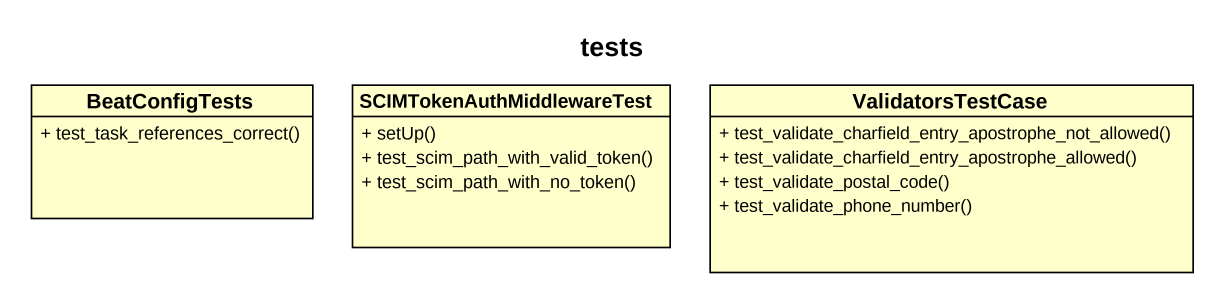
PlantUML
@startuml
title tests
hide circle
hide empty members
skinparam classAttributeIconSize 0
class BeatConfigTests {
  + test_task_references_correct()
}
class SCIMTokenAuthMiddlewareTest {
  + setUp()
  + test_scim_path_with_valid_token()
  + test_scim_path_with_no_token()
}
class ValidatorsTestCase {
  + test_validate_charfield_entry_apostrophe_not_allowed()
  + test_validate_charfield_entry_apostrophe_allowed()
  + test_validate_postal_code()
  + test_validate_phone_number()
}
@enduml
